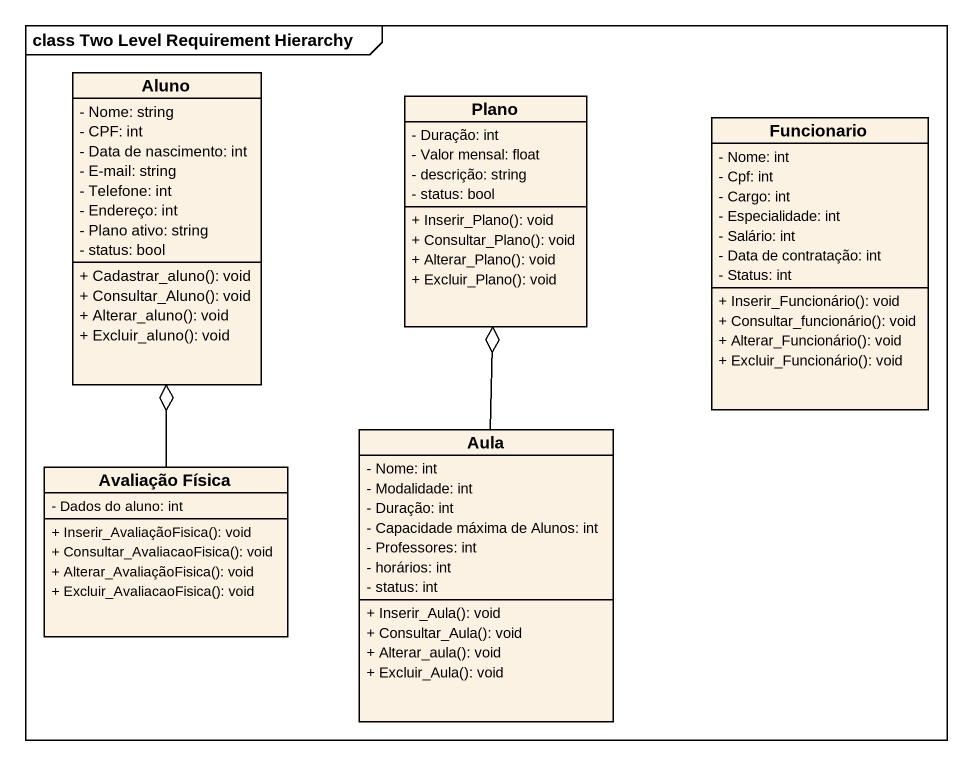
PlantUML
@startuml
mainframe class Two Level Requirement Hierarchy
hide circle
hide empty members
skinparam classAttributeIconSize 0
class Aluno {
  - Nome: string
  - CPF: int
  - Data de nascimento: int
  - E-mail: string
  - Telefone: int
  - Endereço: int
  - Plano ativo: string
  - status: bool
  + Cadastrar_aluno(): void
  + Consultar_Aluno(): void
  + Alterar_aluno(): void
  + Excluir_aluno(): void
}
class Plano {
  - Duração: int
  - Valor mensal: float
  - descrição: string
  - status: bool
  + Inserir_Plano(): void
  + Consultar_Plano(): void
  + Alterar_Plano(): void
  + Excluir_Plano(): void
}
class Funcionario {
  - Nome: int
  - Cpf: int
  - Cargo: int
  - Especialidade: int
  - Salário: int
  - Data de contratação: int
  - Status: int
  + Inserir_Funcionário(): void
  + Consultar_funcionário(): void
  + Alterar_Funcionário(): void
  + Excluir_Funcionário(): void
}
class "Avaliação Física" as Avaliação_Física {
  - Dados do aluno: int
  + Inserir_AvaliaçãoFisica(): void
  + Consultar_AvaliacaoFisica(): void
  + Alterar_AvaliaçãoFisica(): void
  + Excluir_AvaliacaoFisica(): void
}
class Aula {
  - Nome: int
  - Modalidade: int
  - Duração: int
  - Capacidade máxima de Alunos: int
  - Professores: int
  - horários: int
  - status: int
  + Inserir_Aula(): void
  + Consultar_Aula(): void
  + Alterar_aula(): void
  + Excluir_Aula(): void
}
Avaliação_Física -up-o Aluno
Aula -up-o Plano
@enduml
